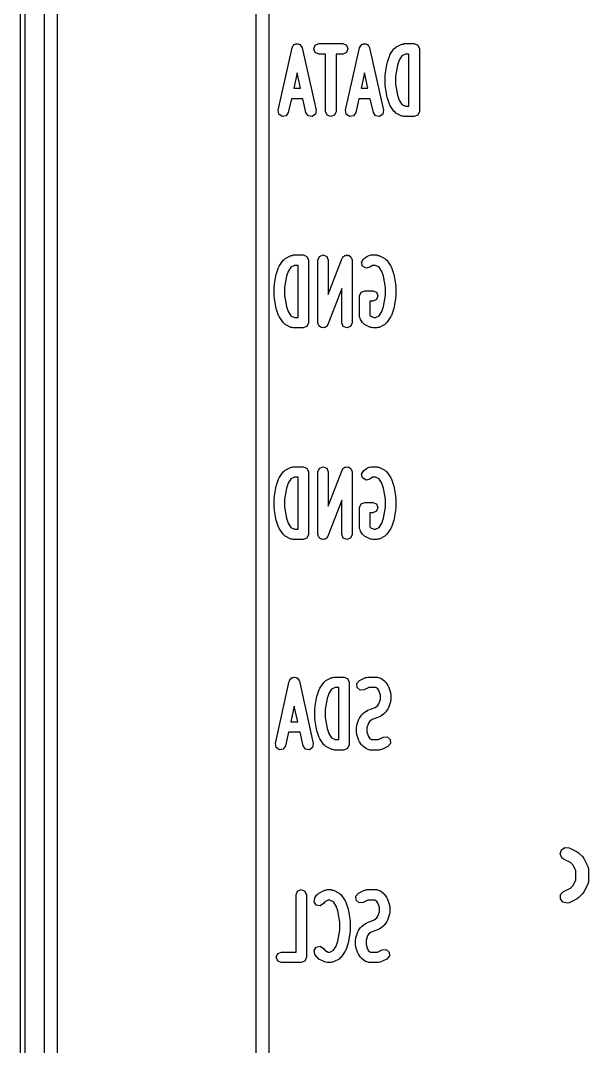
# Model space of a CAD drawing. Extents: x 62 to 223, y -188 to -37.
# Drawn here: x 88.21 to 95.03, y -63.23 to -50.92 of the extents above; entities that cross this region are included whole.
import ezdxf

# ---------------------------------------------------------------- set-up
doc = ezdxf.new("R2010")
doc.units = 0
doc.layers.add('BLACK', color=7, linetype='CONTINUOUS')

msp = doc.modelspace()

# ---------------------------------------------------------------- linework, layer by layer
at = {"layer": 'BLACK', "linetype": 'CONTINUOUS'}
for p, q in [((88.2141, -118.993), (88.2141, -43.2947)), ((88.264, -43.2947), (88.264, -119)), ((88.5027, -78.27), (88.5027, -47.79)), ((88.6527, -47.865), (88.6527, -78.195)), ((91.0427, -78.195), (91.0427, -47.865)), ((91.1927, -47.79), (91.1927, -78.27)), ((91.4915, -51.2158), (91.4994, -51.2046)), ((91.4994, -51.2046), (91.5103, -51.2026)), ((91.5103, -51.2026), (91.5194, -51.1963)), ((91.5194, -51.1963), (91.5329, -51.1987)), ((91.5329, -51.1987), (91.5465, -51.1963)), ((91.5465, -51.1963), (91.5556, -51.2026)), ((91.5556, -51.2026), (91.5665, -51.2046)), ((91.5665, -51.2046), (91.5744, -51.2158)), ((91.7506, -51.2131), (91.7948, -51.1948)), ((91.7948, -51.1948), (92.0806, -51.1948)), ((92.0806, -51.1948), (92.1248, -51.2131)), ((92.301, -51.2158), (92.3089, -51.2046)), ((92.3089, -51.2046), (92.3198, -51.2026)), ((92.3198, -51.2026), (92.3289, -51.1963)), ((92.3289, -51.1963), (92.3425, -51.1987)), ((92.3425, -51.1987), (92.356, -51.1963)), ((92.356, -51.1963), (92.3651, -51.2026)), ((92.3651, -51.2026), (92.376, -51.2046)), ((92.376, -51.2046), (92.3839, -51.2158)), ((92.7193, -51.2371), (92.7907, -51.2014)), ((92.7907, -51.2014), (92.8052, -51.2004)), ((92.8052, -51.2004), (92.8186, -51.1948)), ((92.8186, -51.1948), (92.9377, -51.1948)), ((92.9377, -51.1948), (92.9819, -51.2131)), ((91.3053, -51.9937), (91.4719, -51.2437)), ((91.4719, -51.2437), (91.4783, -51.2347)), ((91.4783, -51.2347), (91.4802, -51.2237)), ((91.4802, -51.2237), (91.4915, -51.2158)), ((91.5744, -51.2158), (91.5857, -51.2237)), ((91.5857, -51.2237), (91.5876, -51.2347)), ((91.5876, -51.2347), (91.594, -51.2437)), ((91.594, -51.2437), (91.7606, -51.9937)), ((91.7323, -51.2573), (91.7506, -51.2131)), ((91.7506, -51.3015), (91.7323, -51.2573)), ((91.7948, -51.3198), (91.7506, -51.3015)), ((91.8752, -51.3198), (91.7948, -51.3198)), ((91.8752, -52.0073), (91.8752, -51.3198)), ((92.0806, -51.3198), (92.0002, -51.3198)), ((92.0002, -51.3198), (92.0002, -52.0073)), ((92.1248, -51.3015), (92.0806, -51.3198)), ((92.1148, -51.9937), (92.2814, -51.2437)), ((92.1248, -51.2131), (92.1431, -51.2573)), ((92.1431, -51.2573), (92.1248, -51.3015)), ((92.2814, -51.2437), (92.2878, -51.2347)), ((92.2878, -51.2347), (92.2897, -51.2237)), ((92.2897, -51.2237), (92.301, -51.2158)), ((92.3839, -51.2158), (92.3952, -51.2237)), ((92.3952, -51.2237), (92.3971, -51.2347)), ((92.3971, -51.2347), (92.4035, -51.2437)), ((92.4035, -51.2437), (92.5701, -51.9937)), ((92.6459, -51.3382), (92.6476, -51.3298)), ((92.6476, -51.3298), (92.6952, -51.2583)), ((92.6952, -51.2583), (92.7087, -51.2493)), ((92.7087, -51.2493), (92.7193, -51.2371)), ((92.8334, -51.3198), (92.79, -51.3415)), ((92.8752, -51.3198), (92.8334, -51.3198)), ((92.8752, -51.9448), (92.8752, -51.3198)), ((92.9819, -51.2131), (93.0002, -51.2573)), ((93.0002, -51.2573), (93.0002, -52.0073)), ((92.5903, -51.5684), (92.6142, -51.4256)), ((92.6142, -51.4256), (92.6169, -51.4212)), ((92.6165, -51.4161), (92.6403, -51.3447)), ((92.6169, -51.4212), (92.6165, -51.4161)), ((92.6403, -51.3447), (92.6459, -51.3382)), ((92.7366, -51.451), (92.7145, -51.5839)), ((92.7562, -51.3921), (92.7366, -51.451)), ((92.79, -51.3415), (92.7562, -51.3921)), ((91.5329, -51.5454), (91.4918, -51.7305)), ((91.5741, -51.7305), (91.5329, -51.5454)), ((92.3425, -51.5454), (92.3013, -51.7305)), ((92.3836, -51.7305), (92.3425, -51.5454)), ((92.5895, -51.5787), (92.5916, -51.5737)), ((92.5916, -51.5737), (92.5903, -51.5684)), ((92.5895, -51.6859), (92.5895, -51.5787)), ((92.5916, -51.6909), (92.5895, -51.6859)), ((92.5903, -51.6961), (92.5916, -51.6909)), ((92.6142, -51.839), (92.5903, -51.6961)), ((92.7145, -51.5839), (92.7145, -51.6807)), ((92.7145, -51.6807), (92.7366, -51.8136)), ((91.4918, -51.7305), (91.5741, -51.7305)), ((92.3013, -51.7305), (92.3836, -51.7305)), ((92.7366, -51.8136), (92.7562, -51.8724)), ((91.464, -51.8555), (91.4273, -52.0208)), ((91.6018, -51.8555), (91.464, -51.8555)), ((91.6386, -52.0208), (91.6018, -51.8555)), ((92.2736, -51.8555), (92.2368, -52.0208)), ((92.4114, -51.8555), (92.2736, -51.8555)), ((92.4481, -52.0208), (92.4114, -51.8555)), ((92.6169, -51.8433), (92.6142, -51.839)), ((92.6165, -51.8485), (92.6169, -51.8433)), ((92.6403, -51.9199), (92.6165, -51.8485)), ((92.6459, -51.9264), (92.6403, -51.9199)), ((92.6476, -51.9348), (92.6459, -51.9264)), ((92.6952, -52.0062), (92.6476, -51.9348)), ((92.7562, -51.8724), (92.79, -51.9231)), ((92.79, -51.9231), (92.8334, -51.9448)), ((92.8334, -51.9448), (92.8752, -51.9448)), ((91.3135, -52.0408), (91.3053, -51.9937)), ((91.3527, -52.0683), (91.3135, -52.0408)), ((91.3998, -52.06), (91.3527, -52.0683)), ((91.4273, -52.0208), (91.3998, -52.06)), ((91.666, -52.06), (91.6386, -52.0208)), ((91.7132, -52.0683), (91.666, -52.06)), ((91.7523, -52.0408), (91.7132, -52.0683)), ((91.7606, -51.9937), (91.7523, -52.0408)), ((91.8935, -52.0515), (91.8752, -52.0073)), ((91.9377, -52.0698), (91.8935, -52.0515)), ((91.9819, -52.0515), (91.9377, -52.0698)), ((92.0002, -52.0073), (91.9819, -52.0515)), ((92.1231, -52.0408), (92.1148, -51.9937)), ((92.1622, -52.0683), (92.1231, -52.0408)), ((92.2094, -52.06), (92.1622, -52.0683)), ((92.2368, -52.0208), (92.2094, -52.06)), ((92.4756, -52.06), (92.4481, -52.0208)), ((92.5227, -52.0683), (92.4756, -52.06)), ((92.5619, -52.0408), (92.5227, -52.0683)), ((92.5701, -51.9937), (92.5619, -52.0408)), ((92.7087, -52.0152), (92.6952, -52.0062)), ((92.7193, -52.0275), (92.7087, -52.0152)), ((92.7907, -52.0632), (92.7193, -52.0275)), ((92.8052, -52.0642), (92.7907, -52.0632)), ((92.8186, -52.0698), (92.8052, -52.0642)), ((92.9377, -52.0698), (92.8186, -52.0698)), ((92.9819, -52.0515), (92.9377, -52.0698)), ((93.0002, -52.0073), (92.9819, -52.0515)), ((91.3166, -53.8653), (91.3643, -53.7938)), ((91.3643, -53.7938), (91.3777, -53.7848)), ((91.3777, -53.7848), (91.3883, -53.7726)), ((91.3883, -53.7726), (91.4598, -53.7369)), ((91.4598, -53.7369), (91.4743, -53.7359)), ((91.4743, -53.7359), (91.4877, -53.7303)), ((91.4877, -53.7303), (91.6067, -53.7303)), ((91.6067, -53.7303), (91.6509, -53.7486)), ((91.6509, -53.7486), (91.6692, -53.7928)), ((91.6692, -53.7928), (91.6692, -54.5428)), ((91.7823, -53.7928), (91.8006, -53.7486)), ((91.7823, -54.5428), (91.7823, -53.7928)), ((91.8006, -53.7486), (91.8448, -53.7303)), ((91.8448, -53.7303), (91.889, -53.7486)), ((91.889, -53.7486), (91.9073, -53.7928)), ((91.9073, -54.2032), (92.0722, -53.7705)), ((91.9073, -53.7928), (91.9073, -54.2032)), ((92.0722, -53.7705), (92.0813, -53.7609)), ((92.0813, -53.7609), (92.0864, -53.7486)), ((92.0864, -53.7486), (92.0971, -53.7442)), ((92.0971, -53.7442), (92.105, -53.7358)), ((92.105, -53.7358), (92.1183, -53.7354)), ((92.1183, -53.7354), (92.1306, -53.7303)), ((92.1306, -53.7303), (92.1412, -53.7347)), ((92.1412, -53.7347), (92.1528, -53.7344)), ((92.1528, -53.7344), (92.1625, -53.7435)), ((92.1625, -53.7435), (92.1748, -53.7486)), ((92.1748, -53.7486), (92.1792, -53.7593)), ((92.1792, -53.7593), (92.1876, -53.7672)), ((92.1876, -53.7672), (92.188, -53.7805)), ((92.188, -53.7805), (92.1931, -53.7928)), ((92.1931, -53.7928), (92.1931, -54.5428)), ((92.3068, -53.8197), (92.3312, -53.7785)), ((92.3312, -53.7785), (92.3788, -53.7428)), ((92.3788, -53.7428), (92.398, -53.7379)), ((92.398, -53.7379), (92.4163, -53.7303)), ((92.4163, -53.7303), (92.4877, -53.7303)), ((92.4877, -53.7303), (92.5011, -53.7359)), ((92.5011, -53.7359), (92.5156, -53.7369)), ((92.5156, -53.7369), (92.5871, -53.7726)), ((92.5871, -53.7726), (92.5977, -53.7848)), ((92.5977, -53.7848), (92.6111, -53.7938)), ((92.6111, -53.7938), (92.6588, -53.8653)), ((91.2855, -53.9516), (91.3094, -53.8802)), ((91.3094, -53.8802), (91.315, -53.8737)), ((91.315, -53.8737), (91.3166, -53.8653)), ((91.4591, -53.877), (91.4253, -53.9276)), ((91.5025, -53.8553), (91.4591, -53.877)), ((91.5442, -53.8553), (91.5025, -53.8553)), ((91.5442, -54.4803), (91.5442, -53.8553)), ((92.3186, -53.866), (92.3068, -53.8197)), ((92.3598, -53.8904), (92.3186, -53.866)), ((92.4061, -53.8785), (92.3598, -53.8904)), ((92.4371, -53.8553), (92.4061, -53.8785)), ((92.4729, -53.8553), (92.4371, -53.8553)), ((92.5163, -53.877), (92.4729, -53.8553)), ((92.5501, -53.9276), (92.5163, -53.877)), ((92.6588, -53.8653), (92.6604, -53.8737)), ((92.6604, -53.8737), (92.666, -53.8802)), ((92.666, -53.8802), (92.6899, -53.9516)), ((91.2594, -54.1039), (91.2832, -53.9611)), ((91.2832, -53.9611), (91.2859, -53.9567)), ((91.2859, -53.9567), (91.2855, -53.9516)), ((91.4057, -53.9865), (91.3835, -54.1194)), ((91.4253, -53.9276), (91.4057, -53.9865)), ((92.5697, -53.9865), (92.5501, -53.9276)), ((92.5919, -54.1194), (92.5697, -53.9865)), ((92.6899, -53.9516), (92.6895, -53.9567)), ((92.6895, -53.9567), (92.6922, -53.9611)), ((92.6922, -53.9611), (92.716, -54.1039)), ((91.2585, -54.1142), (91.2606, -54.1092)), ((91.2585, -54.2214), (91.2585, -54.1142)), ((91.2606, -54.1092), (91.2594, -54.1039)), ((91.3835, -54.1194), (91.3835, -54.2162)), ((92.0681, -54.1324), (91.9032, -54.565)), ((92.0681, -54.5428), (92.0681, -54.1324)), ((92.3006, -54.1772), (92.3448, -54.1589)), ((92.3448, -54.1589), (92.4401, -54.1589)), ((92.4401, -54.1589), (92.4843, -54.1772)), ((92.5919, -54.2162), (92.5919, -54.1194)), ((92.716, -54.1039), (92.7148, -54.1092)), ((92.7148, -54.1092), (92.7169, -54.1142)), ((92.7169, -54.1142), (92.7169, -54.2214)), ((91.2606, -54.2264), (91.2585, -54.2214)), ((91.2594, -54.2316), (91.2606, -54.2264)), ((91.2832, -54.3745), (91.2594, -54.2316)), ((91.3835, -54.2162), (91.4057, -54.3491)), ((92.2823, -54.2214), (92.3006, -54.1772)), ((92.2823, -54.4714), (92.2823, -54.2214)), ((92.4401, -54.2839), (92.4073, -54.2839)), ((92.4073, -54.2839), (92.4073, -54.4524)), ((92.4843, -54.2656), (92.4401, -54.2839)), ((92.4843, -54.1772), (92.5026, -54.2214)), ((92.5026, -54.2214), (92.4843, -54.2656)), ((92.5697, -54.3491), (92.5919, -54.2162)), ((92.716, -54.2316), (92.6922, -54.3745)), ((92.7169, -54.2214), (92.7148, -54.2264)), ((92.7148, -54.2264), (92.716, -54.2316)), ((91.2859, -54.3788), (91.2832, -54.3745)), ((91.2855, -54.384), (91.2859, -54.3788)), ((91.3094, -54.4554), (91.2855, -54.384)), ((91.4057, -54.3491), (91.4253, -54.4079)), ((91.4253, -54.4079), (91.4591, -54.4586)), ((92.5163, -54.4586), (92.5501, -54.4079)), ((92.5501, -54.4079), (92.5697, -54.3491)), ((92.6899, -54.384), (92.666, -54.4554)), ((92.6922, -54.3745), (92.6895, -54.3788)), ((92.6895, -54.3788), (92.6899, -54.384)), ((91.315, -54.4619), (91.3094, -54.4554)), ((91.3166, -54.4703), (91.315, -54.4619)), ((91.3643, -54.5417), (91.3166, -54.4703)), ((91.4591, -54.4586), (91.5025, -54.4803)), ((91.5025, -54.4803), (91.5442, -54.4803)), ((92.2893, -54.4882), (92.2823, -54.4714)), ((92.2928, -54.506), (92.2893, -54.4882)), ((92.3166, -54.5417), (92.2928, -54.506)), ((92.4073, -54.4524), (92.4114, -54.4586)), ((92.4114, -54.4586), (92.4548, -54.4803)), ((92.4548, -54.4803), (92.4729, -54.4803)), ((92.4729, -54.4803), (92.5163, -54.4586)), ((92.6588, -54.4703), (92.6111, -54.5417)), ((92.6604, -54.4619), (92.6588, -54.4703)), ((92.666, -54.4554), (92.6604, -54.4619)), ((91.3777, -54.5507), (91.3643, -54.5417)), ((91.3883, -54.563), (91.3777, -54.5507)), ((91.4597, -54.5987), (91.3883, -54.563)), ((91.4743, -54.5997), (91.4597, -54.5987)), ((91.4877, -54.6053), (91.4743, -54.5997)), ((91.6067, -54.6053), (91.4877, -54.6053)), ((91.6509, -54.587), (91.6067, -54.6053)), ((91.6692, -54.5428), (91.6509, -54.587)), ((91.7874, -54.5551), (91.7823, -54.5428)), ((91.7878, -54.5684), (91.7874, -54.5551)), ((91.7962, -54.5763), (91.7878, -54.5684)), ((91.8006, -54.587), (91.7962, -54.5763)), ((91.8129, -54.5921), (91.8006, -54.587)), ((91.8226, -54.6012), (91.8129, -54.5921)), ((91.8342, -54.6009), (91.8226, -54.6012)), ((91.8448, -54.6053), (91.8342, -54.6009)), ((91.8571, -54.6002), (91.8448, -54.6053)), ((91.8704, -54.5998), (91.8571, -54.6002)), ((91.8783, -54.5914), (91.8704, -54.5998)), ((91.889, -54.587), (91.8783, -54.5914)), ((91.8941, -54.5747), (91.889, -54.587)), ((91.9032, -54.565), (91.8941, -54.5747)), ((92.0864, -54.587), (92.0681, -54.5428)), ((92.1306, -54.6053), (92.0864, -54.587)), ((92.1748, -54.587), (92.1306, -54.6053)), ((92.1931, -54.5428), (92.1748, -54.587)), ((92.3301, -54.5507), (92.3166, -54.5417)), ((92.3407, -54.563), (92.3301, -54.5507)), ((92.4121, -54.5987), (92.3407, -54.563)), ((92.4266, -54.5997), (92.4121, -54.5987)), ((92.4401, -54.6053), (92.4266, -54.5997)), ((92.4877, -54.6053), (92.4401, -54.6053)), ((92.5011, -54.5997), (92.4877, -54.6053)), ((92.5157, -54.5987), (92.5011, -54.5997)), ((92.5871, -54.563), (92.5157, -54.5987)), ((92.5977, -54.5507), (92.5871, -54.563)), ((92.6111, -54.5417), (92.5977, -54.5507)), ((91.3166, -56.4053), (91.3643, -56.3338)), ((91.3643, -56.3338), (91.3777, -56.3248)), ((91.3777, -56.3248), (91.3883, -56.3126)), ((91.3883, -56.3126), (91.4598, -56.2769)), ((91.4598, -56.2769), (91.4743, -56.2759)), ((91.4743, -56.2759), (91.4877, -56.2703)), ((91.4877, -56.2703), (91.6067, -56.2703)), ((91.6067, -56.2703), (91.6509, -56.2886)), ((91.6509, -56.2886), (91.6692, -56.3328)), ((91.6692, -56.3328), (91.6692, -57.0828)), ((91.7823, -56.3328), (91.8006, -56.2886)), ((91.7823, -57.0828), (91.7823, -56.3328)), ((91.8006, -56.2886), (91.8448, -56.2703)), ((91.8448, -56.2703), (91.889, -56.2886)), ((91.889, -56.2886), (91.9073, -56.3328)), ((91.9073, -56.7432), (92.0722, -56.3105)), ((91.9073, -56.3328), (91.9073, -56.7432)), ((92.0722, -56.3105), (92.0813, -56.3009)), ((92.0813, -56.3009), (92.0864, -56.2886)), ((92.0864, -56.2886), (92.0971, -56.2842)), ((92.0971, -56.2842), (92.105, -56.2758)), ((92.105, -56.2758), (92.1183, -56.2754)), ((92.1183, -56.2754), (92.1306, -56.2703)), ((92.1306, -56.2703), (92.1412, -56.2747)), ((92.1412, -56.2747), (92.1528, -56.2744)), ((92.1528, -56.2744), (92.1625, -56.2835)), ((92.1625, -56.2835), (92.1748, -56.2886)), ((92.1748, -56.2886), (92.1792, -56.2993)), ((92.1792, -56.2993), (92.1876, -56.3072)), ((92.1876, -56.3072), (92.188, -56.3205)), ((92.188, -56.3205), (92.1931, -56.3328)), ((92.1931, -56.3328), (92.1931, -57.0828)), ((92.3068, -56.3597), (92.3312, -56.3185)), ((92.3186, -56.406), (92.3068, -56.3597)), ((92.3312, -56.3185), (92.3788, -56.2828)), ((92.3788, -56.2828), (92.398, -56.2779)), ((92.398, -56.2779), (92.4163, -56.2703)), ((92.4163, -56.2703), (92.4877, -56.2703)), ((92.4877, -56.2703), (92.5011, -56.2759)), ((92.5011, -56.2759), (92.5156, -56.2769)), ((92.5156, -56.2769), (92.5871, -56.3126)), ((92.5871, -56.3126), (92.5977, -56.3248)), ((92.5977, -56.3248), (92.6111, -56.3338)), ((92.6111, -56.3338), (92.6588, -56.4053)), ((91.2594, -56.6439), (91.2832, -56.5011)), ((91.2832, -56.5011), (91.2859, -56.4967)), ((91.2855, -56.4916), (91.3094, -56.4202)), ((91.2859, -56.4967), (91.2855, -56.4916)), ((91.3094, -56.4202), (91.315, -56.4137)), ((91.315, -56.4137), (91.3166, -56.4053)), ((91.4253, -56.4676), (91.4057, -56.5265)), ((91.4591, -56.417), (91.4253, -56.4676)), ((91.5025, -56.3953), (91.4591, -56.417)), ((91.5442, -56.3953), (91.5025, -56.3953)), ((91.5442, -57.0203), (91.5442, -56.3953)), ((92.3598, -56.4304), (92.3186, -56.406)), ((92.4061, -56.4185), (92.3598, -56.4304)), ((92.4371, -56.3953), (92.4061, -56.4185)), ((92.4729, -56.3953), (92.4371, -56.3953)), ((92.5163, -56.417), (92.4729, -56.3953)), ((92.5501, -56.4676), (92.5163, -56.417)), ((92.5697, -56.5265), (92.5501, -56.4676)), ((92.6588, -56.4053), (92.6604, -56.4137)), ((92.6604, -56.4137), (92.666, -56.4202)), ((92.666, -56.4202), (92.6899, -56.4916)), ((92.6899, -56.4916), (92.6895, -56.4967)), ((92.6895, -56.4967), (92.6922, -56.5011)), ((92.6922, -56.5011), (92.716, -56.6439)), ((91.4057, -56.5265), (91.3835, -56.6594)), ((92.5919, -56.6594), (92.5697, -56.5265)), ((91.2585, -56.6542), (91.2606, -56.6492)), ((91.2585, -56.7614), (91.2585, -56.6542)), ((91.2606, -56.6492), (91.2594, -56.6439)), ((91.3835, -56.6594), (91.3835, -56.7562)), ((92.0681, -56.6724), (91.9032, -57.105)), ((92.0681, -57.0828), (92.0681, -56.6724)), ((92.2823, -56.7614), (92.3006, -56.7172)), ((92.3006, -56.7172), (92.3448, -56.6989)), ((92.3448, -56.6989), (92.4401, -56.6989)), ((92.4401, -56.6989), (92.4843, -56.7172)), ((92.4843, -56.7172), (92.5026, -56.7614)), ((92.5919, -56.7562), (92.5919, -56.6594)), ((92.716, -56.6439), (92.7148, -56.6492)), ((92.7148, -56.6492), (92.7169, -56.6542)), ((92.7169, -56.6542), (92.7169, -56.7614)), ((91.2606, -56.7664), (91.2585, -56.7614)), ((91.2594, -56.7716), (91.2606, -56.7664)), ((91.2832, -56.9145), (91.2594, -56.7716)), ((91.3835, -56.7562), (91.4057, -56.8891)), ((92.2823, -57.0114), (92.2823, -56.7614)), ((92.4401, -56.8239), (92.4073, -56.8239)), ((92.4073, -56.8239), (92.4073, -56.9924)), ((92.4843, -56.8056), (92.4401, -56.8239)), ((92.5026, -56.7614), (92.4843, -56.8056)), ((92.5697, -56.8891), (92.5919, -56.7562)), ((92.716, -56.7716), (92.6922, -56.9145)), ((92.7169, -56.7614), (92.7148, -56.7664)), ((92.7148, -56.7664), (92.716, -56.7716)), ((91.2859, -56.9188), (91.2832, -56.9145)), ((91.2855, -56.924), (91.2859, -56.9188)), ((91.3094, -56.9954), (91.2855, -56.924)), ((91.4057, -56.8891), (91.4253, -56.9479)), ((91.4253, -56.9479), (91.4591, -56.9986)), ((92.4073, -56.9924), (92.4114, -56.9986)), ((92.5163, -56.9986), (92.5501, -56.9479)), ((92.5501, -56.9479), (92.5697, -56.8891)), ((92.6899, -56.924), (92.666, -56.9954)), ((92.6922, -56.9145), (92.6895, -56.9188)), ((92.6895, -56.9188), (92.6899, -56.924)), ((91.315, -57.0019), (91.3094, -56.9954)), ((91.3166, -57.0103), (91.315, -57.0019)), ((91.3643, -57.0817), (91.3166, -57.0103)), ((91.3777, -57.0907), (91.3643, -57.0817)), ((91.3883, -57.103), (91.3777, -57.0907)), ((91.4597, -57.1387), (91.3883, -57.103)), ((91.4591, -56.9986), (91.5025, -57.0203)), ((91.5025, -57.0203), (91.5442, -57.0203)), ((91.6692, -57.0828), (91.6509, -57.127)), ((91.7874, -57.0951), (91.7823, -57.0828)), ((91.7878, -57.1084), (91.7874, -57.0951)), ((91.7962, -57.1163), (91.7878, -57.1084)), ((91.8006, -57.127), (91.7962, -57.1163)), ((91.8941, -57.1147), (91.889, -57.127)), ((91.9032, -57.105), (91.8941, -57.1147)), ((92.0864, -57.127), (92.0681, -57.0828)), ((92.1931, -57.0828), (92.1748, -57.127)), ((92.2893, -57.0282), (92.2823, -57.0114)), ((92.2928, -57.046), (92.2893, -57.0282)), ((92.3166, -57.0817), (92.2928, -57.046)), ((92.3301, -57.0907), (92.3166, -57.0817)), ((92.3407, -57.103), (92.3301, -57.0907)), ((92.4121, -57.1387), (92.3407, -57.103)), ((92.4114, -56.9986), (92.4548, -57.0203)), ((92.4548, -57.0203), (92.4729, -57.0203)), ((92.4729, -57.0203), (92.5163, -56.9986)), ((92.5871, -57.103), (92.5157, -57.1387)), ((92.5977, -57.0907), (92.5871, -57.103)), ((92.6111, -57.0817), (92.5977, -57.0907)), ((92.6588, -57.0103), (92.6111, -57.0817)), ((92.6604, -57.0019), (92.6588, -57.0103)), ((92.666, -56.9954), (92.6604, -57.0019)), ((91.4743, -57.1397), (91.4597, -57.1387)), ((91.4877, -57.1453), (91.4743, -57.1397)), ((91.6067, -57.1453), (91.4877, -57.1453)), ((91.6509, -57.127), (91.6067, -57.1453)), ((91.8129, -57.1321), (91.8006, -57.127)), ((91.8226, -57.1412), (91.8129, -57.1321)), ((91.8342, -57.1409), (91.8226, -57.1412)), ((91.8448, -57.1453), (91.8342, -57.1409)), ((91.8571, -57.1402), (91.8448, -57.1453)), ((91.8704, -57.1398), (91.8571, -57.1402)), ((91.8783, -57.1314), (91.8704, -57.1398)), ((91.889, -57.127), (91.8783, -57.1314)), ((92.1306, -57.1453), (92.0864, -57.127)), ((92.1748, -57.127), (92.1306, -57.1453)), ((92.4266, -57.1397), (92.4121, -57.1387)), ((92.4401, -57.1453), (92.4266, -57.1397)), ((92.4877, -57.1453), (92.4401, -57.1453)), ((92.5011, -57.1397), (92.4877, -57.1453)), ((92.5157, -57.1387), (92.5011, -57.1397)), ((91.4386, -58.8437), (91.445, -58.8347)), ((91.445, -58.8347), (91.4469, -58.8237)), ((91.4469, -58.8237), (91.4581, -58.8158)), ((91.4581, -58.8158), (91.466, -58.8046)), ((91.466, -58.8046), (91.477, -58.8026)), ((91.477, -58.8026), (91.486, -58.7963)), ((91.486, -58.7963), (91.4996, -58.7987)), ((91.4996, -58.7987), (91.5132, -58.7963)), ((91.5132, -58.7963), (91.5222, -58.8026)), ((91.5222, -58.8026), (91.5332, -58.8046)), ((91.5332, -58.8046), (91.5411, -58.8158)), ((91.5411, -58.8158), (91.5523, -58.8237)), ((91.5523, -58.8237), (91.5542, -58.8347)), ((91.5542, -58.8347), (91.5606, -58.8437)), ((91.8658, -58.8493), (91.8764, -58.8371)), ((91.8764, -58.8371), (91.9479, -58.8014)), ((91.9479, -58.8014), (91.9624, -58.8004)), ((91.9624, -58.8004), (91.9758, -58.7948)), ((91.9758, -58.7948), (92.0948, -58.7948)), ((92.0948, -58.7948), (92.139, -58.8131)), ((92.139, -58.8131), (92.1573, -58.8573)), ((92.2498, -58.8732), (92.2812, -58.8371)), ((92.2812, -58.8371), (92.3526, -58.8014)), ((92.3526, -58.8014), (92.3671, -58.8004)), ((92.3671, -58.8004), (92.3806, -58.7948)), ((92.3806, -58.7948), (92.4996, -58.7948)), ((92.4996, -58.7948), (92.5179, -58.8024)), ((92.5179, -58.8024), (92.5371, -58.8073)), ((92.5371, -58.8073), (92.5847, -58.843)), ((91.2719, -59.5937), (91.4386, -58.8437)), ((91.5606, -58.8437), (91.7273, -59.5937)), ((91.7736, -59.0161), (91.7975, -58.9447)), ((91.7975, -58.9447), (91.8031, -58.9382)), ((91.8031, -58.9382), (91.8047, -58.9298)), ((91.8047, -58.9298), (91.8524, -58.8583)), ((91.8524, -58.8583), (91.8658, -58.8493)), ((91.9472, -58.9415), (91.9134, -58.9921)), ((91.9906, -58.9198), (91.9472, -58.9415)), ((92.0323, -58.9198), (91.9906, -58.9198)), ((92.0323, -59.5448), (92.0323, -58.9198)), ((92.1573, -58.8573), (92.1573, -59.6073)), ((92.2532, -58.9209), (92.2498, -58.8732)), ((92.2894, -58.9523), (92.2532, -58.9209)), ((92.3371, -58.9489), (92.2894, -58.9523)), ((92.3953, -58.9198), (92.3371, -58.9489)), ((92.4788, -58.9198), (92.3953, -58.9198)), ((92.5012, -58.9366), (92.4788, -58.9198)), ((92.5144, -58.9564), (92.5012, -58.9366)), ((92.5323, -59.0103), (92.5144, -58.9564)), ((92.5847, -58.843), (92.5902, -58.8523)), ((92.5902, -58.8523), (92.5992, -58.8583)), ((92.5992, -58.8583), (92.623, -58.894)), ((92.623, -58.894), (92.6247, -58.9025)), ((92.6247, -58.9025), (92.6303, -58.9089)), ((92.6303, -58.9089), (92.6541, -58.9804)), ((91.7475, -59.1684), (91.7713, -59.0256)), ((91.7713, -59.0256), (91.774, -59.0212)), ((91.774, -59.0212), (91.7736, -59.0161)), ((91.8938, -59.051), (91.8716, -59.1839)), ((91.9134, -58.9921), (91.8938, -59.051)), ((92.5144, -59.1153), (92.5323, -59.0614)), ((92.5323, -59.0614), (92.5323, -59.0103)), ((92.6541, -58.9804), (92.6534, -58.9906)), ((92.6534, -58.9906), (92.6573, -59.0001)), ((92.6573, -59.0716), (92.6534, -59.0811)), ((92.6534, -59.0811), (92.6541, -59.0913)), ((92.6573, -59.0001), (92.6573, -59.0716)), ((91.4996, -59.1454), (91.4585, -59.3305)), ((91.5407, -59.3305), (91.4996, -59.1454)), ((91.7466, -59.1787), (91.7487, -59.1737)), ((91.7466, -59.2859), (91.7466, -59.1787)), ((91.7487, -59.1737), (91.7475, -59.1684)), ((91.8716, -59.1839), (91.8716, -59.2807)), ((92.3192, -59.2359), (92.3669, -59.2001)), ((92.3669, -59.2001), (92.3757, -59.1979)), ((92.3757, -59.1979), (92.3824, -59.1916)), ((92.3824, -59.1916), (92.4693, -59.1591)), ((92.4693, -59.1591), (92.5012, -59.1351)), ((92.5012, -59.1351), (92.5144, -59.1153)), ((92.623, -59.1777), (92.5992, -59.2134)), ((92.6247, -59.1692), (92.623, -59.1777)), ((92.6303, -59.1628), (92.6247, -59.1692)), ((92.6541, -59.0913), (92.6303, -59.1628)), ((91.4585, -59.3305), (91.5407, -59.3305)), ((91.7487, -59.2909), (91.7466, -59.2859)), ((91.7475, -59.2961), (91.7487, -59.2909)), ((91.7713, -59.439), (91.7475, -59.2961)), ((91.8716, -59.2807), (91.8938, -59.4136)), ((92.2498, -59.3732), (92.2736, -59.3018)), ((92.2736, -59.3018), (92.2793, -59.2953)), ((92.2793, -59.2953), (92.2809, -59.2869)), ((92.2809, -59.2869), (92.3047, -59.2512)), ((92.3047, -59.2512), (92.3137, -59.2452)), ((92.3137, -59.2452), (92.3192, -59.2359)), ((92.4028, -59.3294), (92.3896, -59.3493)), ((92.4347, -59.3055), (92.4028, -59.3294)), ((92.5215, -59.273), (92.4347, -59.3055)), ((92.5282, -59.2667), (92.5215, -59.273)), ((92.5371, -59.2644), (92.5282, -59.2667)), ((92.5847, -59.2287), (92.5371, -59.2644)), ((92.5902, -59.2194), (92.5847, -59.2287)), ((92.5992, -59.2134), (92.5902, -59.2194)), ((91.4307, -59.4555), (91.394, -59.6208)), ((91.5685, -59.4555), (91.4307, -59.4555)), ((91.6053, -59.6208), (91.5685, -59.4555)), ((91.774, -59.4433), (91.7713, -59.439)), ((91.7736, -59.4485), (91.774, -59.4433)), ((91.7975, -59.5199), (91.7736, -59.4485)), ((91.8938, -59.4136), (91.9134, -59.4724)), ((92.2466, -59.393), (92.2506, -59.3835)), ((92.2466, -59.4644), (92.2466, -59.393)), ((92.2506, -59.3835), (92.2498, -59.3732)), ((92.3896, -59.3493), (92.3716, -59.4031)), ((92.3716, -59.4031), (92.3716, -59.4543)), ((92.3716, -59.4543), (92.3896, -59.5082)), ((91.8031, -59.5264), (91.7975, -59.5199)), ((91.8047, -59.5348), (91.8031, -59.5264)), ((91.8524, -59.6062), (91.8047, -59.5348)), ((91.9134, -59.4724), (91.9472, -59.5231)), ((91.9472, -59.5231), (91.9906, -59.5448)), ((91.9906, -59.5448), (92.0323, -59.5448)), ((92.2506, -59.4739), (92.2466, -59.4644)), ((92.2498, -59.4842), (92.2506, -59.4739)), ((92.2736, -59.5556), (92.2498, -59.4842)), ((92.2793, -59.5621), (92.2736, -59.5556)), ((92.2809, -59.5705), (92.2793, -59.5621)), ((92.3047, -59.6062), (92.2809, -59.5705)), ((92.3896, -59.5082), (92.4028, -59.528)), ((92.4028, -59.528), (92.4252, -59.5448)), ((92.4252, -59.5448), (92.5087, -59.5448)), ((92.5087, -59.5448), (92.5669, -59.5157)), ((92.5669, -59.5157), (92.6146, -59.5123)), ((92.6146, -59.5123), (92.6507, -59.5436)), ((92.6507, -59.5436), (92.6541, -59.5913)), ((91.2802, -59.6408), (91.2719, -59.5937)), ((91.3194, -59.6683), (91.2802, -59.6408)), ((91.3665, -59.66), (91.3194, -59.6683)), ((91.394, -59.6208), (91.3665, -59.66)), ((91.6327, -59.66), (91.6053, -59.6208)), ((91.6798, -59.6683), (91.6327, -59.66)), ((91.719, -59.6408), (91.6798, -59.6683)), ((91.7273, -59.5937), (91.719, -59.6408)), ((91.8658, -59.6152), (91.8524, -59.6062)), ((91.8764, -59.6275), (91.8658, -59.6152)), ((91.9478, -59.6632), (91.8764, -59.6275)), ((91.9624, -59.6642), (91.9478, -59.6632)), ((91.9758, -59.6698), (91.9624, -59.6642)), ((92.0948, -59.6698), (91.9758, -59.6698)), ((92.139, -59.6515), (92.0948, -59.6698)), ((92.1573, -59.6073), (92.139, -59.6515)), ((92.3137, -59.6123), (92.3047, -59.6062)), ((92.3192, -59.6216), (92.3137, -59.6123)), ((92.3669, -59.6573), (92.3192, -59.6216)), ((92.3861, -59.6622), (92.3669, -59.6573)), ((92.4044, -59.6698), (92.3861, -59.6622)), ((92.5234, -59.6698), (92.4044, -59.6698)), ((92.5369, -59.6642), (92.5234, -59.6698)), ((92.5514, -59.6632), (92.5369, -59.6642)), ((92.6228, -59.6275), (92.5514, -59.6632)), ((92.6541, -59.5913), (92.6228, -59.6275)), ((94.6889, -60.9156), (94.7036, -60.8665)), ((94.7093, -60.9627), (94.6889, -60.9156)), ((94.7036, -60.8665), (94.7464, -60.8382)), ((94.7464, -60.8382), (94.7974, -60.8441)), ((94.7974, -60.8441), (94.8926, -60.8917)), ((94.8926, -60.8917), (94.9106, -60.905)), ((94.9106, -60.905), (94.9121, -60.9057)), ((94.9121, -60.9057), (94.9597, -60.9533)), ((94.7303, -60.9782), (94.7093, -60.9627)), ((94.8146, -61.0204), (94.7303, -60.9782)), ((94.845, -61.0508), (94.8146, -61.0204)), ((94.8793, -61.1193), (94.845, -61.0508)), ((94.9597, -60.9533), (94.9726, -60.9717)), ((94.9726, -60.9717), (94.9738, -60.9728)), ((94.9738, -60.9728), (95.0214, -61.0681)), ((94.8793, -61.2268), (94.8793, -61.1193)), ((95.0214, -61.0681), (95.0288, -61.093)), ((95.0288, -61.093), (95.0278, -61.0974)), ((95.0278, -61.0974), (95.0293, -61.1016)), ((95.0293, -61.1016), (95.0293, -61.2445)), ((94.8146, -61.3257), (94.845, -61.2953)), ((94.845, -61.2953), (94.8793, -61.2268)), ((95.0214, -61.278), (94.9738, -61.3733)), ((95.0219, -61.2736), (95.0214, -61.278)), ((95.0248, -61.2701), (95.0219, -61.2736)), ((95.0293, -61.2445), (95.0248, -61.2701)), ((91.5204, -61.4073), (91.5387, -61.3631)), ((91.5204, -62.0948), (91.5204, -61.4073)), ((91.5387, -61.3631), (91.5829, -61.3448)), ((91.5829, -61.3448), (91.6271, -61.3631)), ((91.6271, -61.3631), (91.6454, -61.4073)), ((91.6454, -61.4073), (91.6454, -62.1573)), ((91.7452, -61.444), (91.769, -61.4083)), ((91.769, -61.4083), (91.7825, -61.3993)), ((91.7825, -61.3993), (91.7931, -61.3871)), ((91.7931, -61.3871), (91.8645, -61.3514)), ((91.8645, -61.3514), (91.879, -61.3504)), ((91.879, -61.3504), (91.8925, -61.3448)), ((91.8925, -61.3448), (91.9401, -61.3448)), ((91.9401, -61.3448), (91.9535, -61.3504)), ((91.9535, -61.3504), (91.968, -61.3514)), ((91.968, -61.3514), (92.0395, -61.3871)), ((92.0395, -61.3871), (92.0501, -61.3993)), ((92.0501, -61.3993), (92.0635, -61.4083)), ((92.0635, -61.4083), (92.1111, -61.4798)), ((92.2379, -61.4232), (92.2693, -61.3871)), ((92.2413, -61.4709), (92.2379, -61.4232)), ((92.2693, -61.3871), (92.3407, -61.3514)), ((92.3407, -61.3514), (92.3552, -61.3504)), ((92.3552, -61.3504), (92.3687, -61.3448)), ((92.3687, -61.3448), (92.4877, -61.3448)), ((92.4877, -61.3448), (92.506, -61.3524)), ((92.506, -61.3524), (92.5252, -61.3573)), ((92.5252, -61.3573), (92.5728, -61.393)), ((92.5728, -61.393), (92.5783, -61.4023)), ((92.5783, -61.4023), (92.5873, -61.4083)), ((92.5873, -61.4083), (92.6111, -61.444)), ((94.6919, -61.4563), (94.695, -61.4051)), ((94.695, -61.4051), (94.7303, -61.3679)), ((94.7303, -61.3679), (94.8146, -61.3257)), ((94.9597, -61.3927), (94.9121, -61.4404)), ((94.9604, -61.3913), (94.9597, -61.3927)), ((94.9738, -61.3733), (94.9604, -61.3913)), ((91.7359, -61.491), (91.7452, -61.444)), ((91.7625, -61.5307), (91.7359, -61.491)), ((91.8095, -61.54), (91.7625, -61.5307)), ((91.8492, -61.5134), (91.8095, -61.54)), ((91.8638, -61.4915), (91.8492, -61.5134)), ((91.9072, -61.4698), (91.8638, -61.4915)), ((91.9253, -61.4698), (91.9072, -61.4698)), ((91.9687, -61.4915), (91.9253, -61.4698)), ((92.0025, -61.5421), (91.9687, -61.4915)), ((92.0221, -61.601), (92.0025, -61.5421)), ((92.1111, -61.4798), (92.1128, -61.4882)), ((92.1128, -61.4882), (92.1184, -61.4947)), ((92.1184, -61.4947), (92.1422, -61.5661)), ((92.2775, -61.5023), (92.2413, -61.4709)), ((92.3252, -61.4989), (92.2775, -61.5023)), ((92.3834, -61.4698), (92.3252, -61.4989)), ((92.4669, -61.4698), (92.3834, -61.4698)), ((92.4893, -61.4866), (92.4669, -61.4698)), ((92.5025, -61.5064), (92.4893, -61.4866)), ((92.5204, -61.5603), (92.5025, -61.5064)), ((92.6111, -61.444), (92.6128, -61.4525)), ((92.6128, -61.4525), (92.6184, -61.4589)), ((92.6184, -61.4589), (92.6422, -61.5304)), ((92.6422, -61.5304), (92.6415, -61.5406)), ((92.6415, -61.5406), (92.6454, -61.5501)), ((94.7225, -61.4975), (94.6919, -61.4563)), ((94.7724, -61.5095), (94.7225, -61.4975)), ((94.7974, -61.502), (94.7724, -61.5095)), ((94.8926, -61.4544), (94.7974, -61.502)), ((94.8937, -61.4532), (94.8926, -61.4544)), ((94.9121, -61.4404), (94.8937, -61.4532)), ((92.0442, -61.7339), (92.0221, -61.601)), ((92.1422, -61.5661), (92.1419, -61.5712)), ((92.1419, -61.5712), (92.1446, -61.5756)), ((92.1446, -61.5756), (92.1684, -61.7184)), ((92.4893, -61.6851), (92.5025, -61.6653)), ((92.5025, -61.6653), (92.5204, -61.6114)), ((92.5204, -61.6114), (92.5204, -61.5603)), ((92.6422, -61.6413), (92.6184, -61.7128)), ((92.6454, -61.6216), (92.6415, -61.6311)), ((92.6415, -61.6311), (92.6422, -61.6413)), ((92.6454, -61.5501), (92.6454, -61.6216)), ((92.0442, -61.8307), (92.0442, -61.7339)), ((92.1684, -61.7184), (92.1672, -61.7237)), ((92.1672, -61.7237), (92.1692, -61.7287)), ((92.1692, -61.7287), (92.1692, -61.8359)), ((92.2928, -61.8012), (92.3018, -61.7952)), ((92.3018, -61.7952), (92.3073, -61.7859)), ((92.3073, -61.7859), (92.355, -61.7501)), ((92.355, -61.7501), (92.3638, -61.7479)), ((92.3638, -61.7479), (92.3705, -61.7416)), ((92.3705, -61.7416), (92.4574, -61.7091)), ((92.4574, -61.7091), (92.4893, -61.6851)), ((92.5728, -61.7787), (92.5252, -61.8144)), ((92.5783, -61.7694), (92.5728, -61.7787)), ((92.5873, -61.7634), (92.5783, -61.7694)), ((92.6111, -61.7277), (92.5873, -61.7634)), ((92.6128, -61.7192), (92.6111, -61.7277)), ((92.6184, -61.7128), (92.6128, -61.7192)), ((92.0221, -61.9636), (92.0442, -61.8307)), ((92.1684, -61.8461), (92.1446, -61.989)), ((92.1692, -61.8359), (92.1672, -61.8409)), ((92.1672, -61.8409), (92.1684, -61.8461)), ((92.2379, -61.9232), (92.2617, -61.8518)), ((92.2617, -61.8518), (92.2674, -61.8453)), ((92.2674, -61.8453), (92.269, -61.8369)), ((92.269, -61.8369), (92.2928, -61.8012)), ((92.3777, -61.8993), (92.3597, -61.9531)), ((92.3909, -61.8794), (92.3777, -61.8993)), ((92.4228, -61.8555), (92.3909, -61.8794)), ((92.5096, -61.823), (92.4228, -61.8555)), ((92.5163, -61.8167), (92.5096, -61.823)), ((92.5252, -61.8144), (92.5163, -61.8167)), ((91.7359, -62.0736), (91.7625, -62.0339)), ((91.7625, -62.0339), (91.8095, -62.0246)), ((91.8095, -62.0246), (91.8492, -62.0512)), ((91.9687, -62.0731), (92.0025, -62.0224)), ((92.0025, -62.0224), (92.0221, -61.9636)), ((92.1422, -61.9985), (92.1184, -62.0699)), ((92.1446, -61.989), (92.1419, -61.9933)), ((92.1419, -61.9933), (92.1422, -61.9985)), ((92.2347, -61.943), (92.2387, -61.9335)), ((92.2347, -62.0144), (92.2347, -61.943)), ((92.2387, -62.0239), (92.2347, -62.0144)), ((92.2387, -61.9335), (92.2379, -61.9232)), ((92.2379, -62.0342), (92.2387, -62.0239)), ((92.2617, -62.1056), (92.2379, -62.0342)), ((92.3597, -61.9531), (92.3597, -62.0043)), ((92.3597, -62.0043), (92.3777, -62.0582)), ((91.2823, -62.1573), (91.3006, -62.1131)), ((91.3006, -62.2015), (91.2823, -62.1573)), ((91.3006, -62.1131), (91.3448, -62.0948)), ((91.3448, -62.0948), (91.5204, -62.0948)), ((91.6454, -62.1573), (91.6271, -62.2015)), ((91.7452, -62.1205), (91.7359, -62.0736)), ((91.769, -62.1562), (91.7452, -62.1205)), ((91.7825, -62.1652), (91.769, -62.1562)), ((91.8492, -62.0512), (91.8638, -62.0731)), ((91.8638, -62.0731), (91.9072, -62.0948)), ((91.9072, -62.0948), (91.9253, -62.0948)), ((91.9253, -62.0948), (91.9687, -62.0731)), ((92.0635, -62.1562), (92.0501, -62.1652)), ((92.1111, -62.0848), (92.0635, -62.1562)), ((92.1128, -62.0764), (92.1111, -62.0848)), ((92.1184, -62.0699), (92.1128, -62.0764)), ((92.2674, -62.1121), (92.2617, -62.1056)), ((92.269, -62.1205), (92.2674, -62.1121)), ((92.2928, -62.1562), (92.269, -62.1205)), ((92.3018, -62.1623), (92.2928, -62.1562)), ((92.3073, -62.1716), (92.3018, -62.1623)), ((92.3777, -62.0582), (92.3909, -62.078)), ((92.3909, -62.078), (92.4133, -62.0948)), ((92.4133, -62.0948), (92.4968, -62.0948)), ((92.4968, -62.0948), (92.555, -62.0657)), ((92.555, -62.0657), (92.6027, -62.0623)), ((92.6027, -62.0623), (92.6388, -62.0936)), ((92.6422, -62.1413), (92.6109, -62.1775)), ((92.6388, -62.0936), (92.6422, -62.1413)), ((91.3448, -62.2198), (91.3006, -62.2015)), ((91.5829, -62.2198), (91.3448, -62.2198)), ((91.6271, -62.2015), (91.5829, -62.2198)), ((91.7931, -62.1775), (91.7825, -62.1652)), ((91.8645, -62.2132), (91.7931, -62.1775)), ((91.879, -62.2142), (91.8645, -62.2132)), ((91.8925, -62.2198), (91.879, -62.2142)), ((91.9401, -62.2198), (91.8925, -62.2198)), ((91.9535, -62.2142), (91.9401, -62.2198)), ((91.968, -62.2132), (91.9535, -62.2142)), ((92.0395, -62.1775), (91.968, -62.2132)), ((92.0501, -62.1652), (92.0395, -62.1775)), ((92.355, -62.2073), (92.3073, -62.1716)), ((92.3742, -62.2122), (92.355, -62.2073)), ((92.3925, -62.2198), (92.3742, -62.2122)), ((92.5115, -62.2198), (92.3925, -62.2198)), ((92.525, -62.2142), (92.5115, -62.2198)), ((92.5395, -62.2132), (92.525, -62.2142)), ((92.6109, -62.1775), (92.5395, -62.2132))]:
    msp.add_line(p, q, dxfattribs=at)

doc.saveas('drawing.dxf')
